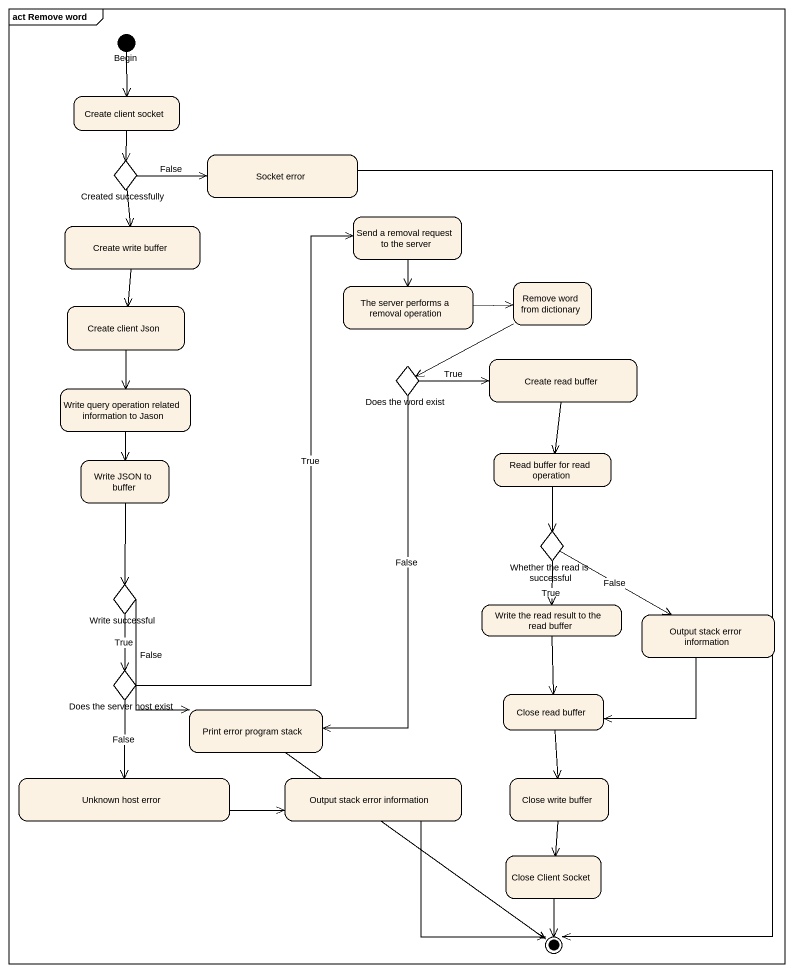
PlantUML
@startuml
mainframe act Remove word
hide empty description
state Begin <<start>>
state "Create client socket" as Create_client_socket
state "Socket error" as Socket_error
state "Created successfully" as Created_successfully <<choice>>
state "Create write buffer" as Create_write_buffer
state "Send a removal request to the server" as Send_a_removal_request_to
state "Create client Json" as Create_client_Json
state "The server performs a removal operation" as The_server_performs_a
state "Remove word from dictionary" as Remove_word_from_dictionary
state "Write query operation related information to Jason" as Write_query_operation
state "Does the word exist" as Does_the_word_exist <<choice>>
state "Create read buffer" as Create_read_buffer
state "Write JSON to buffer" as Write_JSON_to_buffer
state "Read buffer for read operation" as Read_buffer_for_read
state "Whether the read is successful" as Whether_the_read_is <<choice>>
state "Write successful" as Write_successful <<choice>>
state "Write the read result to the read buffer" as Write_the_read_result_to
state "Output stack error information" as Output_stack_error
state "Does the server host exist" as Does_the_server_host_exist <<choice>>
state "Close read buffer" as Close_read_buffer
state "Print error program stack" as Print_error_program_stack
state "Unknown host error" as Unknown_host_error
state "Output stack error information" as Output_stack_error_2
state "Close write buffer" as Close_write_buffer
state "Close Client Socket" as Close_Client_Socket
Begin --> Create_client_socket
Create_client_socket --> Created_successfully
Created_successfully -right-> Socket_error : False
Created_successfully --> Create_write_buffer
Create_write_buffer --> Create_client_Json
Send_a_removal_request_to --> The_server_performs_a
Create_client_Json --> Write_query_operation
The_server_performs_a -right-> Remove_word_from_dictionary
Remove_word_from_dictionary -left-> Does_the_word_exist
Write_query_operation --> Write_JSON_to_buffer
Does_the_word_exist -right-> Create_read_buffer : True
Does_the_word_exist --> Print_error_program_stack : False
Create_read_buffer --> Read_buffer_for_read
Write_JSON_to_buffer --> Write_successful
Read_buffer_for_read --> Whether_the_read_is
Whether_the_read_is --> Write_the_read_result_to : True
Whether_the_read_is -right-> Output_stack_error : False
Write_successful --> Does_the_server_host_exist : True
Write_successful --> Print_error_program_stack : False
Write_the_read_result_to --> Close_read_buffer
Output_stack_error -left-> Close_read_buffer
Does_the_server_host_exist -up-> Send_a_removal_request_to : True
Does_the_server_host_exist --> Unknown_host_error : False
Close_read_buffer --> Close_write_buffer
Unknown_host_error -right-> Output_stack_error_2
Close_write_buffer --> Close_Client_Socket
Socket_error --> [*]
Print_error_program_stack --> [*]
Output_stack_error_2 --> [*]
Close_Client_Socket --> [*]
@enduml
